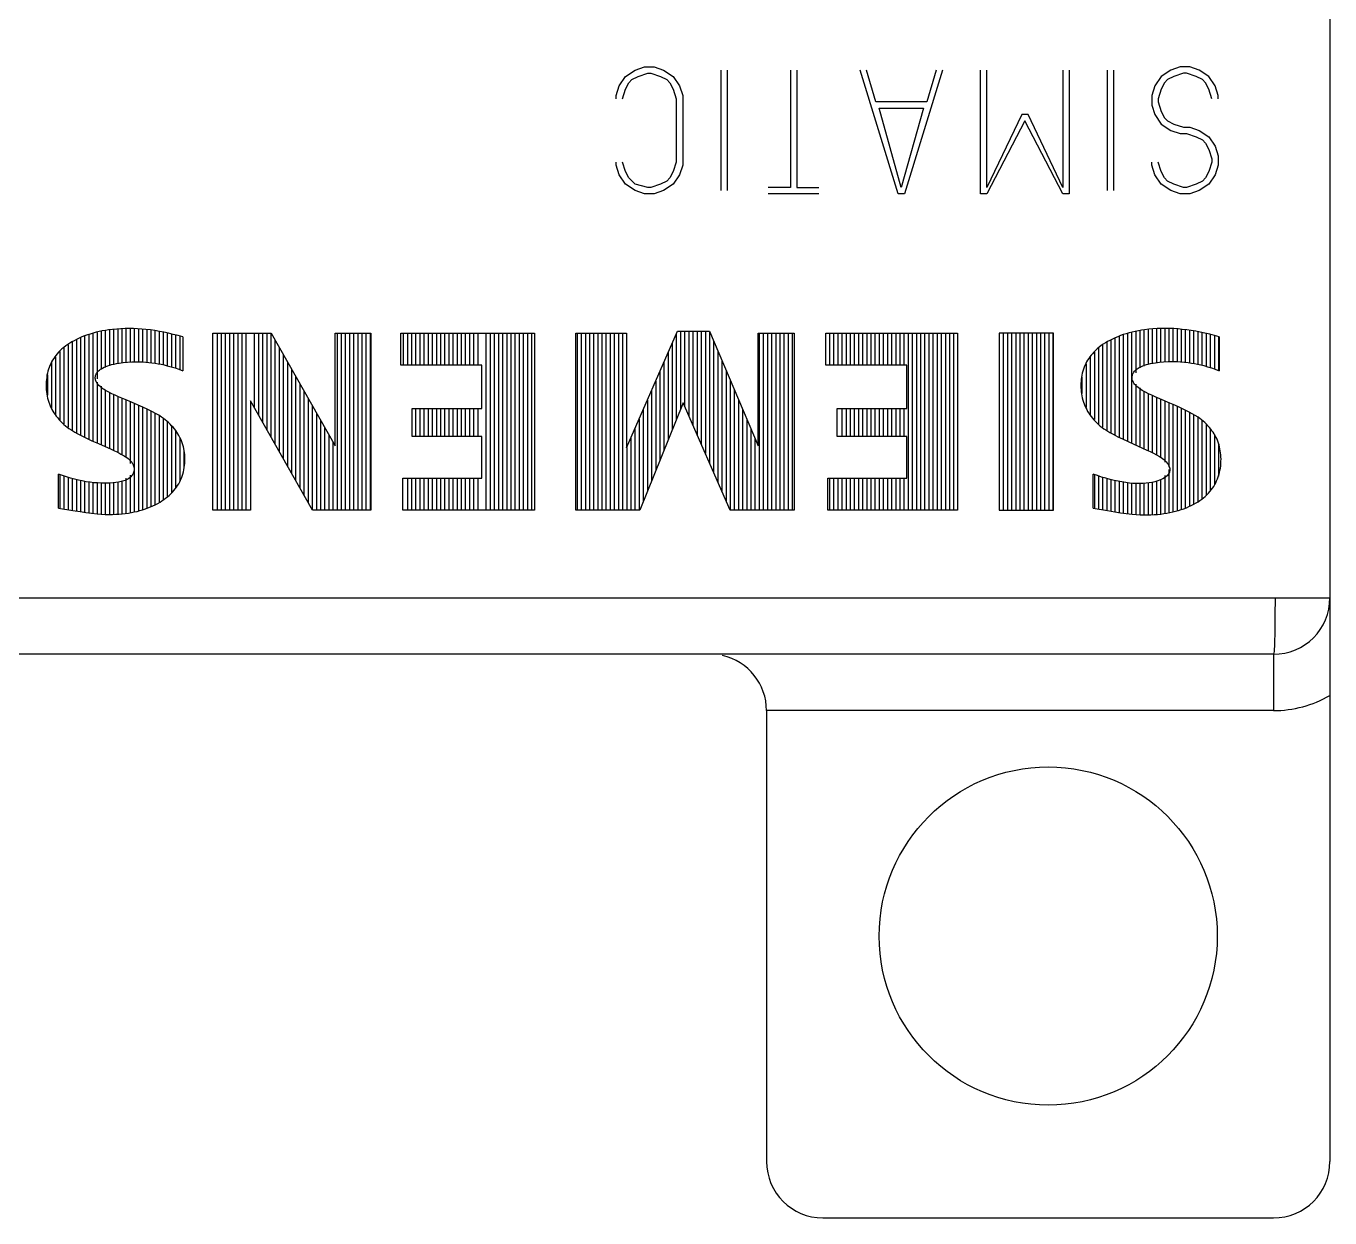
# Model space of a CAD drawing. Header units: millimetres. Extents: x 54 to 474, y 45 to 343.
# Drawn here: x 224.56 to 243.07, y 111.04 to 127.96 of the extents above; entities that cross this region are included whole.
import ezdxf

# ---------------------------------------------------------------- set-up
doc = ezdxf.new("R2010")
doc.units = ezdxf.units.MM
doc.layers.add('0005LEVEL_1', color=7, linetype='Continuous')
doc.layers.add('8_ALL_NOTES_BALLOONS_SYMBOLS_GT', color=7, linetype='Continuous')

msp = doc.modelspace()

# ---------------------------------------------------------------- linework, layer by layer
at = {"layer": '0005LEVEL_1', "linetype": 'Continuous'}
for p, q in [((232.983, 127.107), (233.073, 127.242)), ((233.073, 127.242), (233.208, 127.332)), ((233.163, 127.197), (233.253, 127.242)), ((233.208, 127.332), (233.343, 127.377)), ((233.253, 127.242), (233.388, 127.287)), ((233.343, 127.377), (233.478, 127.377)), ((233.388, 127.287), (233.433, 127.287)), ((233.433, 127.287), (233.568, 127.242)), ((233.478, 127.377), (233.613, 127.332)), ((233.568, 127.242), (233.658, 127.197)), ((233.613, 127.332), (233.748, 127.242)), ((233.748, 127.242), (233.838, 127.107)), ((234.423, 127.332), (234.423, 125.622)), ((234.513, 127.332), (234.513, 125.622)), ((235.413, 127.332), (235.413, 125.667)), ((235.503, 127.332), (235.503, 125.667)), ((236.943, 125.577), (236.403, 127.332)), ((236.628, 126.882), (236.493, 127.332)), ((237.573, 127.332), (237.033, 125.577)), ((237.483, 127.332), (237.348, 126.882)), ((238.113, 125.577), (238.113, 127.332)), ((238.203, 125.667), (238.203, 127.332)), ((239.283, 127.332), (239.283, 125.667)), ((239.373, 127.332), (239.373, 125.577)), ((239.913, 127.332), (239.913, 125.622)), ((240.003, 127.332), (240.003, 125.622)), ((240.678, 127.242), (240.588, 127.107)), ((240.813, 127.332), (240.678, 127.242)), ((240.858, 127.242), (240.768, 127.197)), ((240.948, 127.377), (240.813, 127.332)), ((240.993, 127.287), (240.858, 127.242)), ((241.083, 127.377), (240.948, 127.377)), ((241.038, 127.287), (240.993, 127.287)), ((241.173, 127.242), (241.038, 127.287)), ((241.218, 127.332), (241.083, 127.377)), ((241.263, 127.197), (241.173, 127.242)), ((241.353, 127.242), (241.218, 127.332)), ((241.443, 127.107), (241.353, 127.242)), ((232.938, 126.972), (232.983, 127.107)), ((233.028, 126.927), (233.073, 127.062)), ((233.073, 127.062), (233.118, 127.152)), ((233.118, 127.152), (233.163, 127.197)), ((233.658, 127.197), (233.703, 127.152)), ((233.703, 127.152), (233.748, 127.062)), ((233.748, 127.062), (233.793, 126.927)), ((233.838, 127.107), (233.883, 126.972)), ((240.588, 127.107), (240.543, 126.972)), ((240.678, 127.062), (240.633, 126.927)), ((240.723, 127.152), (240.678, 127.062)), ((240.768, 127.197), (240.723, 127.152)), ((241.308, 127.152), (241.263, 127.197)), ((241.353, 127.062), (241.308, 127.152)), ((241.398, 126.927), (241.353, 127.062)), ((241.488, 126.972), (241.443, 127.107)), ((232.938, 126.927), (232.938, 126.972)), ((233.793, 126.927), (233.793, 126.027)), ((233.883, 126.972), (233.883, 125.982)), ((237.348, 126.882), (236.628, 126.882)), ((240.543, 126.972), (240.543, 126.837)), ((240.543, 126.837), (240.588, 126.702)), ((240.633, 126.927), (240.633, 126.882)), ((240.633, 126.882), (240.678, 126.747)), ((241.488, 126.927), (241.488, 126.972)), ((236.673, 126.792), (237.303, 126.792)), ((236.988, 125.667), (236.673, 126.792)), ((237.303, 126.792), (236.988, 125.667)), ((238.698, 126.702), (238.203, 125.667)), ((238.788, 126.702), (238.698, 126.702)), ((239.283, 125.667), (238.788, 126.702)), ((240.588, 126.702), (240.678, 126.567)), ((240.678, 126.747), (240.723, 126.657)), ((240.723, 126.657), (240.768, 126.612)), ((238.743, 126.612), (238.203, 125.577)), ((239.283, 125.577), (238.743, 126.612)), ((240.678, 126.567), (240.813, 126.477)), ((240.768, 126.612), (240.858, 126.567)), ((240.813, 126.477), (240.948, 126.432)), ((240.858, 126.567), (240.993, 126.522)), ((240.993, 126.522), (241.083, 126.522)), ((241.083, 126.522), (241.218, 126.477)), ((241.218, 126.477), (241.353, 126.387)), ((240.948, 126.432), (241.038, 126.432)), ((241.038, 126.432), (241.173, 126.387)), ((241.173, 126.387), (241.263, 126.342)), ((241.263, 126.342), (241.308, 126.297)), ((241.308, 126.297), (241.353, 126.207)), ((241.353, 126.387), (241.443, 126.252)), ((241.353, 126.207), (241.398, 126.072)), ((241.443, 126.252), (241.488, 126.117)), ((241.488, 126.117), (241.488, 125.982)), ((232.938, 125.982), (232.938, 126.027)), ((232.983, 125.847), (232.938, 125.982)), ((233.073, 125.892), (233.028, 126.027)), ((233.793, 126.027), (233.748, 125.892)), ((233.883, 125.982), (233.838, 125.847)), ((240.543, 125.982), (240.543, 126.027)), ((240.588, 125.847), (240.543, 125.982)), ((240.678, 125.892), (240.633, 126.027)), ((241.398, 126.027), (241.353, 125.892)), ((241.398, 126.072), (241.398, 126.027)), ((241.488, 125.982), (241.443, 125.847)), ((233.073, 125.712), (232.983, 125.847)), ((233.118, 125.802), (233.073, 125.892)), ((233.208, 125.712), (233.118, 125.802)), ((233.658, 125.757), (233.568, 125.712)), ((233.703, 125.802), (233.658, 125.757)), ((233.748, 125.892), (233.703, 125.802)), ((233.838, 125.847), (233.748, 125.712)), ((240.678, 125.712), (240.588, 125.847)), ((240.723, 125.802), (240.678, 125.892)), ((240.768, 125.757), (240.723, 125.802)), ((240.858, 125.712), (240.768, 125.757)), ((241.263, 125.757), (241.173, 125.712)), ((241.308, 125.802), (241.263, 125.757)), ((241.353, 125.892), (241.308, 125.802)), ((241.443, 125.847), (241.353, 125.712)), ((233.208, 125.622), (233.073, 125.712)), ((233.388, 125.667), (233.208, 125.712)), ((233.343, 125.577), (233.208, 125.622)), ((233.478, 125.577), (233.343, 125.577)), ((233.433, 125.667), (233.388, 125.667)), ((233.568, 125.712), (233.433, 125.667)), ((233.613, 125.622), (233.478, 125.577)), ((233.748, 125.712), (233.613, 125.622)), ((235.413, 125.667), (235.098, 125.667)), ((235.818, 125.577), (235.098, 125.577)), ((235.503, 125.667), (235.818, 125.667)), ((237.033, 125.577), (236.943, 125.577)), ((238.203, 125.577), (238.113, 125.577)), ((239.373, 125.577), (239.283, 125.577)), ((240.813, 125.622), (240.678, 125.712)), ((240.948, 125.577), (240.813, 125.622)), ((240.993, 125.667), (240.858, 125.712)), ((241.083, 125.577), (240.948, 125.577)), ((241.038, 125.667), (240.993, 125.667)), ((241.173, 125.712), (241.038, 125.667)), ((241.218, 125.622), (241.083, 125.577)), ((241.353, 125.712), (241.218, 125.622)), ((225.277, 123.511), (225.24, 123.492)), ((225.273, 123.507), (225.273, 122.186)), ((225.314, 123.529), (225.277, 123.511)), ((225.352, 123.545), (225.314, 123.529)), ((225.331, 123.531), (225.331, 122.155)), ((225.391, 123.56), (225.352, 123.545)), ((225.39, 123.556), (225.39, 122.124)), ((225.429, 123.574), (225.391, 123.56)), ((225.469, 123.587), (225.429, 123.574)), ((225.449, 123.58), (225.449, 122.095)), ((225.511, 123.6), (225.469, 123.587)), ((225.508, 123.596), (225.508, 122.068)), ((225.554, 123.611), (225.511, 123.6)), ((225.598, 123.621), (225.554, 123.611)), ((225.567, 123.61), (225.567, 122.952)), ((225.641, 123.63), (225.598, 123.621)), ((225.625, 123.624), (225.625, 123.091)), ((225.685, 123.638), (225.641, 123.63)), ((225.684, 123.637), (225.684, 123.113)), ((225.729, 123.644), (225.685, 123.638)), ((225.788, 123.652), (225.729, 123.644)), ((225.743, 123.643), (225.743, 123.136)), ((225.846, 123.657), (225.788, 123.652)), ((225.802, 123.65), (225.802, 123.158)), ((225.905, 123.661), (225.846, 123.657)), ((225.86, 123.656), (225.86, 123.168)), ((225.964, 123.663), (225.905, 123.661)), ((225.919, 123.661), (225.919, 123.176)), ((226.023, 123.664), (225.964, 123.663)), ((225.978, 123.661), (225.978, 123.185)), ((226.083, 123.663), (226.023, 123.664)), ((226.037, 123.661), (226.037, 123.189)), ((226.143, 123.661), (226.083, 123.663)), ((226.095, 123.662), (226.095, 123.19)), ((226.203, 123.657), (226.143, 123.661)), ((226.154, 123.659), (226.154, 123.191)), ((226.262, 123.651), (226.203, 123.657)), ((226.213, 123.653), (226.213, 123.19)), ((226.326, 123.644), (226.262, 123.651)), ((226.272, 123.648), (226.272, 123.184)), ((226.389, 123.635), (226.326, 123.644)), ((226.33, 123.643), (226.33, 123.179)), ((226.453, 123.624), (226.389, 123.635)), ((226.389, 123.633), (226.389, 123.173)), ((226.448, 123.623), (226.448, 123.161)), ((226.516, 123.612), (226.453, 123.624)), ((226.507, 123.612), (226.507, 123.148)), ((226.583, 123.598), (226.516, 123.612)), ((226.565, 123.602), (226.565, 123.136)), ((226.65, 123.582), (226.583, 123.598)), ((226.624, 123.587), (226.624, 123.119)), ((226.717, 123.565), (226.65, 123.582)), ((226.683, 123.572), (226.683, 123.1)), ((226.783, 123.547), (226.717, 123.565)), ((226.742, 123.557), (226.742, 123.08)), ((226.783, 123.547), (226.783, 123.066)), ((227.211, 121.089), (227.211, 123.6)), ((227.211, 123.6), (228.039, 123.6)), ((227.271, 123.6), (227.271, 121.089)), ((227.329, 123.6), (227.329, 121.089)), ((227.388, 123.6), (227.388, 121.089)), ((227.447, 123.6), (227.447, 121.089)), ((227.506, 123.6), (227.506, 121.089)), ((227.564, 123.6), (227.564, 121.089)), ((227.623, 123.6), (227.623, 121.089)), ((227.682, 123.6), (227.682, 121.089)), ((227.8, 123.6), (227.8, 122.542)), ((227.858, 123.6), (227.858, 122.439)), ((227.917, 123.6), (227.917, 122.336)), ((227.976, 123.6), (227.976, 122.232)), ((228.035, 123.6), (228.035, 122.129)), ((228.039, 123.6), (228.947, 121.998)), ((228.093, 123.503), (228.093, 122.026)), ((228.947, 121.998), (228.947, 123.6)), ((228.947, 123.6), (229.454, 123.6)), ((228.975, 123.6), (228.975, 121.089)), ((229.034, 123.6), (229.034, 121.089)), ((229.092, 123.6), (229.092, 121.089)), ((229.151, 123.6), (229.151, 121.089)), ((229.21, 123.6), (229.21, 121.089)), ((229.269, 123.6), (229.269, 121.089)), ((229.327, 123.6), (229.327, 121.089)), ((229.386, 123.6), (229.386, 121.089)), ((229.445, 123.6), (229.445, 121.089)), ((229.454, 123.6), (229.454, 121.089)), ((229.882, 123.146), (229.882, 123.6)), ((229.882, 123.6), (231.778, 123.6)), ((229.915, 123.6), (229.915, 123.146)), ((229.974, 123.6), (229.974, 123.146)), ((230.033, 123.6), (230.033, 123.146)), ((230.091, 123.6), (230.091, 123.146)), ((230.15, 123.6), (230.15, 123.146)), ((230.209, 123.6), (230.209, 123.146)), ((230.268, 123.6), (230.268, 123.146)), ((230.326, 123.6), (230.326, 123.146)), ((230.385, 123.6), (230.385, 123.146)), ((230.444, 123.6), (230.444, 123.146)), ((230.503, 123.6), (230.503, 123.146)), ((230.561, 123.6), (230.561, 123.146)), ((230.62, 123.6), (230.62, 123.146)), ((230.679, 123.6), (230.679, 123.146)), ((230.738, 123.6), (230.738, 123.146)), ((230.796, 123.6), (230.796, 123.146)), ((230.855, 123.6), (230.855, 123.146)), ((230.914, 123.6), (230.914, 123.146)), ((230.973, 123.6), (230.973, 123.146)), ((231.09, 123.6), (231.09, 121.089)), ((231.149, 123.6), (231.149, 121.089)), ((231.208, 123.6), (231.208, 121.089)), ((231.267, 123.6), (231.267, 121.089)), ((231.325, 123.6), (231.325, 121.089)), ((231.384, 123.6), (231.384, 121.089)), ((231.443, 123.6), (231.443, 121.089)), ((231.502, 123.6), (231.502, 121.089)), ((231.56, 123.6), (231.56, 121.089)), ((231.619, 123.6), (231.619, 121.089)), ((231.678, 123.6), (231.678, 121.089)), ((231.737, 123.6), (231.737, 121.089)), ((231.778, 123.6), (231.778, 121.089)), ((232.366, 121.089), (232.366, 123.6)), ((232.366, 123.6), (233.087, 123.6)), ((232.383, 123.6), (232.383, 121.089)), ((232.442, 123.6), (232.442, 121.089)), ((232.501, 123.6), (232.501, 121.089)), ((232.559, 123.6), (232.559, 121.089)), ((232.618, 123.6), (232.618, 121.089)), ((232.677, 123.6), (232.677, 121.089)), ((232.736, 123.6), (232.736, 121.089)), ((232.794, 123.6), (232.794, 121.089)), ((232.853, 123.6), (232.853, 121.089)), ((232.912, 123.6), (232.912, 121.089)), ((232.971, 123.6), (232.971, 121.089)), ((233.029, 123.6), (233.029, 121.089)), ((233.087, 121.971), (233.808, 123.627)), ((233.087, 123.6), (233.087, 121.971)), ((233.793, 123.593), (233.793, 122.377)), ((233.808, 123.627), (234.262, 123.627)), ((233.852, 123.627), (233.852, 122.523)), ((233.911, 123.627), (233.911, 122.56)), ((233.97, 123.627), (233.97, 122.426)), ((234.028, 123.627), (234.028, 122.292)), ((234.087, 123.627), (234.087, 122.158)), ((234.146, 123.627), (234.146, 122.024)), ((234.205, 123.627), (234.205, 121.89)), ((234.262, 123.627), (234.957, 121.998)), ((234.264, 123.624), (234.264, 121.756)), ((234.957, 121.998), (234.957, 123.6)), ((234.957, 123.6), (235.464, 123.6)), ((234.969, 123.6), (234.969, 121.089)), ((235.027, 123.6), (235.027, 121.089)), ((235.086, 123.6), (235.086, 121.089)), ((235.145, 123.6), (235.145, 121.089)), ((235.204, 123.6), (235.204, 121.089)), ((235.263, 123.6), (235.263, 121.089)), ((235.321, 123.6), (235.321, 121.089)), ((235.38, 123.6), (235.38, 121.089)), ((235.439, 123.6), (235.439, 121.089)), ((235.464, 123.6), (235.464, 121.089)), ((235.918, 123.146), (235.918, 123.6)), ((235.918, 123.6), (237.788, 123.6)), ((235.968, 123.6), (235.968, 123.146)), ((236.026, 123.6), (236.026, 123.146)), ((236.085, 123.6), (236.085, 123.146)), ((236.144, 123.6), (236.144, 123.146)), ((236.203, 123.6), (236.203, 123.146)), ((236.262, 123.6), (236.262, 123.146)), ((236.32, 123.6), (236.32, 123.146)), ((236.379, 123.6), (236.379, 123.146)), ((236.438, 123.6), (236.438, 123.146)), ((236.497, 123.6), (236.497, 123.146)), ((236.555, 123.6), (236.555, 123.146)), ((236.614, 123.6), (236.614, 123.146)), ((236.673, 123.6), (236.673, 123.146)), ((236.732, 123.6), (236.732, 123.146)), ((236.79, 123.6), (236.79, 123.146)), ((236.849, 123.6), (236.849, 123.146)), ((236.908, 123.6), (236.908, 123.146)), ((236.967, 123.6), (236.967, 123.146)), ((237.025, 123.6), (237.025, 123.146)), ((237.084, 123.6), (237.084, 121.089)), ((237.143, 123.6), (237.143, 121.089)), ((237.202, 123.6), (237.202, 121.089)), ((237.26, 123.6), (237.26, 121.089)), ((237.319, 123.6), (237.319, 121.089)), ((237.378, 123.6), (237.378, 121.089)), ((237.437, 123.6), (237.437, 121.089)), ((237.496, 123.6), (237.496, 121.089)), ((237.554, 123.6), (237.554, 121.089)), ((237.613, 123.6), (237.613, 121.089)), ((237.672, 123.6), (237.672, 121.089)), ((237.731, 123.6), (237.731, 121.089)), ((237.788, 123.6), (237.788, 121.089)), ((238.376, 123.6), (238.376, 121.089)), ((239.15, 123.6), (238.376, 123.6)), ((238.436, 123.6), (238.436, 121.089)), ((238.495, 123.6), (238.495, 121.089)), ((238.553, 123.6), (238.553, 121.089)), ((238.612, 123.6), (238.612, 121.089)), ((238.671, 123.6), (238.671, 121.089)), ((238.73, 123.6), (238.73, 121.089)), ((238.788, 123.6), (238.788, 121.089)), ((238.847, 123.6), (238.847, 121.089)), ((238.906, 123.6), (238.906, 121.089)), ((238.965, 123.6), (238.965, 121.089)), ((239.023, 123.6), (239.023, 121.089)), ((239.082, 123.6), (239.082, 121.089)), ((239.141, 123.6), (239.141, 121.089)), ((239.15, 121.089), (239.15, 123.6)), ((239.948, 123.497), (239.917, 123.48)), ((239.985, 123.516), (239.948, 123.497)), ((239.964, 123.502), (239.964, 122.183)), ((240.023, 123.533), (239.985, 123.516)), ((240.022, 123.529), (240.022, 122.152)), ((240.061, 123.549), (240.023, 123.533)), ((240.1, 123.564), (240.061, 123.549)), ((240.081, 123.555), (240.081, 122.122)), ((240.139, 123.578), (240.1, 123.564)), ((240.179, 123.591), (240.139, 123.578)), ((240.14, 123.577), (240.14, 122.092)), ((240.222, 123.604), (240.179, 123.591)), ((240.199, 123.594), (240.199, 122.065)), ((240.266, 123.615), (240.222, 123.604)), ((240.257, 123.61), (240.257, 122.038)), ((240.31, 123.625), (240.266, 123.615)), ((240.354, 123.633), (240.31, 123.625)), ((240.316, 123.626), (240.316, 123.037)), ((240.398, 123.641), (240.354, 123.633)), ((240.375, 123.635), (240.375, 123.107)), ((240.442, 123.648), (240.398, 123.641)), ((240.434, 123.644), (240.434, 123.131)), ((240.501, 123.655), (240.442, 123.648)), ((240.492, 123.653), (240.492, 123.155)), ((240.56, 123.66), (240.501, 123.655)), ((240.551, 123.658), (240.551, 123.169)), ((240.619, 123.664), (240.56, 123.66)), ((240.61, 123.661), (240.61, 123.178)), ((240.678, 123.666), (240.619, 123.664)), ((240.669, 123.664), (240.669, 123.186)), ((240.738, 123.667), (240.678, 123.666)), ((240.728, 123.666), (240.728, 123.192)), ((240.798, 123.666), (240.738, 123.667)), ((240.786, 123.664), (240.786, 123.193)), ((240.858, 123.663), (240.798, 123.666)), ((240.845, 123.662), (240.845, 123.193)), ((240.918, 123.659), (240.858, 123.663)), ((240.904, 123.66), (240.904, 123.194)), ((240.978, 123.653), (240.918, 123.659)), ((240.963, 123.653), (240.963, 123.189)), ((241.042, 123.646), (240.978, 123.653)), ((241.021, 123.646), (241.021, 123.183)), ((241.106, 123.636), (241.042, 123.646)), ((241.08, 123.639), (241.08, 123.177)), ((241.169, 123.626), (241.106, 123.636)), ((241.139, 123.63), (241.139, 123.168)), ((241.232, 123.613), (241.169, 123.626)), ((241.198, 123.619), (241.198, 123.155)), ((241.3, 123.599), (241.232, 123.613)), ((241.256, 123.607), (241.256, 123.142)), ((241.367, 123.583), (241.3, 123.599)), ((241.315, 123.595), (241.315, 123.129)), ((241.434, 123.565), (241.367, 123.583)), ((241.374, 123.58), (241.374, 123.109)), ((241.433, 123.564), (241.433, 123.089)), ((241.501, 123.547), (241.434, 123.565)), ((241.491, 123.549), (241.491, 123.069)), ((241.501, 123.547), (241.501, 123.066)), ((225.019, 123.327), (225.001, 123.306)), ((225.044, 123.351), (225.019, 123.327)), ((225.038, 123.337), (225.038, 122.362)), ((225.069, 123.375), (225.044, 123.351)), ((225.095, 123.397), (225.069, 123.375)), ((225.123, 123.418), (225.095, 123.397)), ((225.096, 123.393), (225.096, 122.312)), ((225.151, 123.438), (225.123, 123.418)), ((225.18, 123.457), (225.151, 123.438)), ((225.155, 123.433), (225.155, 122.265)), ((225.21, 123.475), (225.18, 123.457)), ((225.24, 123.492), (225.21, 123.475)), ((225.214, 123.473), (225.214, 122.218)), ((228.152, 123.4), (228.152, 121.923)), ((233.676, 123.323), (233.676, 122.086)), ((233.735, 123.458), (233.735, 122.231)), ((234.322, 123.486), (234.322, 121.622)), ((234.381, 123.348), (234.381, 121.488)), ((239.72, 123.329), (239.701, 123.308)), ((239.745, 123.354), (239.72, 123.329)), ((239.729, 123.329), (239.729, 122.372)), ((239.771, 123.378), (239.745, 123.354)), ((239.799, 123.401), (239.771, 123.378)), ((239.787, 123.388), (239.787, 122.305)), ((239.827, 123.422), (239.799, 123.401)), ((239.856, 123.442), (239.827, 123.422)), ((239.846, 123.429), (239.846, 122.263)), ((239.886, 123.461), (239.856, 123.442)), ((239.917, 123.48), (239.886, 123.461)), ((239.905, 123.469), (239.905, 122.222)), ((224.898, 123.14), (224.887, 123.114)), ((224.909, 123.165), (224.898, 123.14)), ((224.922, 123.19), (224.909, 123.165)), ((224.92, 123.182), (224.92, 122.531)), ((224.936, 123.214), (224.922, 123.19)), ((224.951, 123.238), (224.936, 123.214)), ((224.966, 123.261), (224.951, 123.238)), ((224.983, 123.284), (224.966, 123.261)), ((224.979, 123.263), (224.979, 122.447)), ((225.001, 123.306), (224.983, 123.284)), ((225.669, 123.116), (225.694, 123.127)), ((225.694, 123.127), (225.72, 123.136)), ((225.72, 123.136), (225.746, 123.144)), ((225.746, 123.144), (225.773, 123.152)), ((225.773, 123.152), (225.809, 123.16)), ((225.809, 123.16), (225.845, 123.168)), ((225.845, 123.168), (225.881, 123.174)), ((225.881, 123.174), (225.94, 123.182)), ((225.94, 123.182), (225.999, 123.188)), ((225.999, 123.188), (226.062, 123.192)), ((226.062, 123.192), (226.125, 123.193)), ((226.125, 123.193), (226.169, 123.193)), ((226.169, 123.193), (226.213, 123.191)), ((226.213, 123.191), (226.258, 123.188)), ((226.258, 123.188), (226.302, 123.184)), ((226.302, 123.184), (226.346, 123.179)), ((226.346, 123.179), (226.39, 123.173)), ((226.39, 123.173), (226.434, 123.166)), ((226.434, 123.166), (226.478, 123.157)), ((226.478, 123.157), (226.522, 123.148)), ((226.522, 123.148), (226.565, 123.137)), ((226.565, 123.137), (226.62, 123.122)), ((228.211, 123.296), (228.211, 121.819)), ((228.27, 123.192), (228.27, 121.716)), ((231.03, 123.146), (229.882, 123.146)), ((231.03, 122.532), (231.03, 123.146)), ((233.617, 123.188), (233.617, 121.94)), ((234.44, 123.21), (234.44, 121.354)), ((237.067, 123.146), (235.918, 123.146)), ((237.067, 122.532), (237.067, 123.146)), ((239.594, 123.142), (239.583, 123.116)), ((239.606, 123.168), (239.594, 123.142)), ((239.619, 123.193), (239.606, 123.168)), ((239.611, 123.162), (239.611, 122.549)), ((239.634, 123.217), (239.619, 123.193)), ((239.649, 123.241), (239.634, 123.217)), ((239.665, 123.264), (239.649, 123.241)), ((239.683, 123.287), (239.665, 123.264)), ((239.67, 123.261), (239.67, 122.439)), ((239.701, 123.308), (239.683, 123.287)), ((240.391, 123.123), (240.416, 123.134)), ((240.416, 123.134), (240.442, 123.144)), ((240.442, 123.144), (240.468, 123.152)), ((240.468, 123.152), (240.494, 123.159)), ((240.494, 123.159), (240.528, 123.167)), ((240.528, 123.167), (240.562, 123.174)), ((240.562, 123.174), (240.596, 123.18)), ((240.596, 123.18), (240.654, 123.187)), ((240.654, 123.187), (240.712, 123.192)), ((240.712, 123.192), (240.776, 123.195)), ((240.776, 123.195), (240.841, 123.196)), ((240.841, 123.196), (240.896, 123.195)), ((240.896, 123.195), (240.952, 123.192)), ((240.952, 123.192), (241.007, 123.188)), ((241.007, 123.188), (241.062, 123.181)), ((241.062, 123.181), (241.107, 123.175)), ((241.107, 123.175), (241.151, 123.168)), ((241.151, 123.168), (241.195, 123.159)), ((241.195, 123.159), (241.239, 123.149)), ((241.239, 123.149), (241.282, 123.138)), ((241.282, 123.138), (241.338, 123.123)), ((224.848, 122.942), (224.846, 122.913)), ((224.852, 122.972), (224.848, 122.942)), ((224.856, 123.001), (224.852, 122.972)), ((224.862, 123.029), (224.856, 123.001)), ((224.861, 123.006), (224.861, 122.718)), ((224.869, 123.058), (224.862, 123.029)), ((224.878, 123.086), (224.869, 123.058)), ((224.887, 123.114), (224.878, 123.086)), ((225.541, 122.962), (225.542, 122.973)), ((225.543, 122.948), (225.541, 122.962)), ((225.542, 122.973), (225.543, 122.985)), ((225.543, 122.985), (225.546, 122.997)), ((225.546, 122.935), (225.543, 122.948)), ((225.546, 122.997), (225.55, 123.008)), ((225.55, 123.008), (225.554, 123.019)), ((225.554, 123.019), (225.56, 123.03)), ((225.56, 123.03), (225.567, 123.04)), ((225.567, 123.04), (225.577, 123.053)), ((225.577, 123.053), (225.589, 123.065)), ((225.589, 123.065), (225.602, 123.076)), ((225.602, 123.076), (225.615, 123.086)), ((225.615, 123.086), (225.629, 123.095)), ((225.629, 123.095), (225.644, 123.104)), ((225.644, 123.104), (225.669, 123.116)), ((226.62, 123.122), (226.675, 123.105)), ((226.675, 123.105), (226.729, 123.086)), ((226.729, 123.086), (226.783, 123.066)), ((228.328, 123.089), (228.328, 121.613)), ((228.387, 122.985), (228.387, 121.509)), ((233.558, 123.054), (233.558, 121.794)), ((234.499, 123.072), (234.499, 121.22)), ((239.542, 122.945), (239.54, 122.916)), ((239.546, 122.974), (239.542, 122.945)), ((239.551, 123.003), (239.546, 122.974)), ((239.557, 123.032), (239.551, 123.003)), ((239.552, 122.977), (239.552, 122.744)), ((239.565, 123.06), (239.557, 123.032)), ((239.573, 123.088), (239.565, 123.06)), ((239.583, 123.116), (239.573, 123.088)), ((240.264, 122.966), (240.265, 122.978)), ((240.266, 122.952), (240.264, 122.966)), ((240.265, 122.978), (240.266, 122.99)), ((240.266, 122.99), (240.269, 123.002)), ((240.268, 122.939), (240.266, 122.952)), ((240.269, 123.002), (240.273, 123.014)), ((240.273, 123.014), (240.277, 123.025)), ((240.277, 123.025), (240.283, 123.036)), ((240.283, 123.036), (240.29, 123.047)), ((240.29, 123.047), (240.3, 123.06)), ((240.3, 123.06), (240.312, 123.072)), ((240.312, 123.072), (240.324, 123.083)), ((240.324, 123.083), (240.338, 123.093)), ((240.338, 123.093), (240.352, 123.103)), ((240.352, 123.103), (240.366, 123.111)), ((240.366, 123.111), (240.391, 123.123)), ((241.338, 123.123), (241.393, 123.105)), ((241.393, 123.105), (241.447, 123.086)), ((241.447, 123.086), (241.501, 123.066)), ((224.846, 122.913), (224.844, 122.884)), ((224.844, 122.884), (224.844, 122.854)), ((224.844, 122.854), (224.845, 122.824)), ((224.845, 122.824), (224.846, 122.795)), ((224.846, 122.795), (224.849, 122.765)), ((224.849, 122.765), (224.853, 122.736)), ((225.55, 122.922), (225.546, 122.935)), ((225.556, 122.91), (225.55, 122.922)), ((225.562, 122.897), (225.556, 122.91)), ((225.57, 122.886), (225.562, 122.897)), ((225.567, 122.903), (225.567, 122.041)), ((225.578, 122.875), (225.57, 122.886)), ((225.594, 122.857), (225.578, 122.875)), ((225.611, 122.84), (225.594, 122.857)), ((225.629, 122.825), (225.611, 122.84)), ((225.625, 122.848), (225.625, 122.014)), ((225.648, 122.811), (225.629, 122.825)), ((225.668, 122.799), (225.648, 122.811)), ((225.688, 122.786), (225.668, 122.799)), ((225.684, 122.794), (225.684, 121.988)), ((225.733, 122.762), (225.688, 122.786)), ((225.778, 122.739), (225.733, 122.762)), ((225.743, 122.759), (225.743, 121.962)), ((228.446, 122.881), (228.446, 121.406)), ((228.505, 122.778), (228.505, 121.303)), ((233.441, 122.784), (233.441, 121.503)), ((233.5, 122.919), (233.5, 121.649)), ((234.557, 122.934), (234.557, 121.089)), ((234.616, 122.796), (234.616, 121.089)), ((239.54, 122.916), (239.538, 122.886)), ((239.538, 122.886), (239.538, 122.857)), ((239.538, 122.857), (239.538, 122.827)), ((239.538, 122.827), (239.54, 122.797)), ((239.54, 122.797), (239.543, 122.767)), ((239.543, 122.767), (239.546, 122.737)), ((240.273, 122.925), (240.268, 122.939)), ((240.278, 122.913), (240.273, 122.925)), ((240.285, 122.9), (240.278, 122.913)), ((240.292, 122.888), (240.285, 122.9)), ((240.301, 122.877), (240.292, 122.888)), ((240.316, 122.858), (240.301, 122.877)), ((240.316, 122.877), (240.316, 122.011)), ((240.333, 122.842), (240.316, 122.858)), ((240.351, 122.826), (240.333, 122.842)), ((240.37, 122.812), (240.351, 122.826)), ((240.389, 122.799), (240.37, 122.812)), ((240.375, 122.824), (240.375, 121.984)), ((240.409, 122.787), (240.389, 122.799)), ((240.454, 122.762), (240.409, 122.787)), ((240.434, 122.773), (240.434, 121.958)), ((240.499, 122.738), (240.454, 122.762)), ((224.853, 122.736), (224.858, 122.707)), ((224.858, 122.707), (224.864, 122.678)), ((224.864, 122.678), (224.872, 122.65)), ((224.872, 122.65), (224.88, 122.621)), ((224.88, 122.621), (224.89, 122.594)), ((224.89, 122.594), (224.901, 122.568)), ((225.825, 122.718), (225.778, 122.739)), ((225.802, 122.731), (225.802, 121.936)), ((225.871, 122.697), (225.825, 122.718)), ((225.86, 122.703), (225.86, 121.904)), ((225.964, 122.658), (225.871, 122.697)), ((225.919, 122.677), (225.919, 121.869)), ((226.058, 122.618), (225.964, 122.658)), ((225.978, 122.652), (225.978, 121.835)), ((226.037, 122.627), (226.037, 121.75)), ((226.151, 122.579), (226.058, 122.618)), ((226.095, 122.602), (226.095, 121.065)), ((226.219, 122.548), (226.151, 122.579)), ((226.154, 122.576), (226.154, 121.078)), ((227.745, 122.639), (227.745, 121.089)), ((228.626, 121.089), (227.745, 122.639)), ((228.563, 122.674), (228.563, 121.2)), ((233.888, 122.612), (233.274, 121.089)), ((233.382, 122.649), (233.382, 121.358)), ((234.556, 121.089), (233.888, 122.612)), ((234.675, 122.659), (234.675, 121.089)), ((239.546, 122.737), (239.552, 122.708)), ((239.552, 122.708), (239.558, 122.679)), ((239.558, 122.679), (239.565, 122.65)), ((239.565, 122.65), (239.574, 122.621)), ((239.574, 122.621), (239.584, 122.594)), ((239.584, 122.594), (239.595, 122.567)), ((240.492, 122.745), (240.492, 121.932)), ((240.545, 122.717), (240.499, 122.738)), ((240.591, 122.696), (240.545, 122.717)), ((240.551, 122.716), (240.551, 121.901)), ((240.661, 122.665), (240.591, 122.696)), ((240.61, 122.688), (240.61, 121.87)), ((240.803, 122.605), (240.661, 122.665)), ((240.669, 122.663), (240.669, 121.838)), ((240.728, 122.638), (240.728, 121.77)), ((240.786, 122.612), (240.786, 121.697)), ((240.873, 122.575), (240.803, 122.605)), ((240.845, 122.586), (240.845, 121.065)), ((240.942, 122.544), (240.873, 122.575)), ((224.901, 122.568), (224.913, 122.542)), ((224.913, 122.542), (224.926, 122.516)), ((224.926, 122.516), (224.94, 122.491)), ((224.94, 122.491), (224.955, 122.467)), ((224.955, 122.467), (224.971, 122.443)), ((224.971, 122.443), (224.988, 122.419)), ((224.988, 122.419), (225.008, 122.395)), ((225.008, 122.395), (225.028, 122.371)), ((226.213, 122.55), (226.213, 121.092)), ((226.287, 122.516), (226.219, 122.548)), ((226.272, 122.522), (226.272, 121.115)), ((226.355, 122.482), (226.287, 122.516)), ((226.33, 122.492), (226.33, 121.139)), ((226.398, 122.459), (226.355, 122.482)), ((226.389, 122.462), (226.389, 121.162)), ((226.442, 122.434), (226.398, 122.459)), ((226.483, 122.407), (226.442, 122.434)), ((226.448, 122.426), (226.448, 121.199)), ((226.509, 122.389), (226.483, 122.407)), ((226.534, 122.37), (226.509, 122.389)), ((228.622, 122.57), (228.622, 121.096)), ((228.681, 122.466), (228.681, 121.089)), ((230.042, 122.131), (230.042, 122.532)), ((230.042, 122.532), (231.03, 122.532)), ((230.091, 122.532), (230.091, 122.131)), ((230.15, 122.532), (230.15, 122.131)), ((230.209, 122.532), (230.209, 122.131)), ((230.268, 122.532), (230.268, 122.131)), ((230.326, 122.532), (230.326, 122.131)), ((230.385, 122.532), (230.385, 122.131)), ((230.444, 122.532), (230.444, 122.131)), ((230.503, 122.532), (230.503, 122.131)), ((230.561, 122.532), (230.561, 122.131)), ((230.62, 122.532), (230.62, 122.131)), ((230.679, 122.532), (230.679, 122.131)), ((230.738, 122.532), (230.738, 122.131)), ((230.796, 122.532), (230.796, 122.131)), ((230.855, 122.532), (230.855, 122.131)), ((230.914, 122.532), (230.914, 122.131)), ((230.973, 122.532), (230.973, 122.131)), ((233.323, 122.514), (233.323, 121.212)), ((234.734, 122.521), (234.734, 121.089)), ((236.078, 122.131), (236.078, 122.532)), ((236.078, 122.532), (237.067, 122.532)), ((236.144, 122.532), (236.144, 122.131)), ((236.203, 122.532), (236.203, 122.131)), ((236.262, 122.532), (236.262, 122.131)), ((236.32, 122.532), (236.32, 122.131)), ((236.379, 122.532), (236.379, 122.131)), ((236.438, 122.532), (236.438, 122.131)), ((236.497, 122.532), (236.497, 122.131)), ((236.555, 122.532), (236.555, 122.131)), ((236.614, 122.532), (236.614, 122.131)), ((236.673, 122.532), (236.673, 122.131)), ((236.732, 122.532), (236.732, 122.131)), ((236.79, 122.532), (236.79, 122.131)), ((236.849, 122.532), (236.849, 122.131)), ((236.908, 122.532), (236.908, 122.131)), ((236.967, 122.532), (236.967, 122.131)), ((237.025, 122.532), (237.025, 122.131)), ((239.595, 122.567), (239.607, 122.541)), ((239.607, 122.541), (239.62, 122.515)), ((239.62, 122.515), (239.634, 122.489)), ((239.634, 122.489), (239.65, 122.464)), ((239.65, 122.464), (239.666, 122.44)), ((239.666, 122.44), (239.683, 122.417)), ((239.683, 122.417), (239.703, 122.392)), ((239.703, 122.392), (239.723, 122.368)), ((240.904, 122.56), (240.904, 121.077)), ((241.01, 122.512), (240.942, 122.544)), ((240.963, 122.534), (240.963, 121.099)), ((241.077, 122.478), (241.01, 122.512)), ((241.021, 122.505), (241.021, 121.12)), ((241.119, 122.456), (241.077, 122.478)), ((241.08, 122.474), (241.08, 121.142)), ((241.16, 122.432), (241.119, 122.456)), ((241.139, 122.444), (241.139, 121.174)), ((241.201, 122.406), (241.16, 122.432)), ((241.198, 122.402), (241.198, 121.21)), ((241.226, 122.388), (241.201, 122.406)), ((241.251, 122.369), (241.226, 122.388)), ((225.028, 122.371), (225.049, 122.348)), ((225.049, 122.348), (225.071, 122.326)), ((225.071, 122.326), (225.094, 122.305)), ((225.094, 122.305), (225.118, 122.285)), ((225.118, 122.285), (225.142, 122.266)), ((225.142, 122.266), (225.168, 122.248)), ((225.168, 122.248), (225.209, 122.221)), ((225.209, 122.221), (225.251, 122.196)), ((226.507, 122.384), (226.507, 121.236)), ((226.558, 122.351), (226.534, 122.37)), ((226.581, 122.33), (226.558, 122.351)), ((226.565, 122.341), (226.565, 121.276)), ((226.604, 122.309), (226.581, 122.33)), ((226.626, 122.286), (226.604, 122.309)), ((226.624, 122.28), (226.624, 121.338)), ((226.647, 122.263), (226.626, 122.286)), ((226.667, 122.239), (226.647, 122.263)), ((226.684, 122.216), (226.667, 122.239)), ((226.683, 122.21), (226.683, 121.401)), ((226.7, 122.193), (226.684, 122.216)), ((228.74, 122.363), (228.74, 121.089)), ((228.799, 122.259), (228.799, 121.089)), ((233.206, 122.244), (233.206, 121.089)), ((233.265, 122.379), (233.265, 121.089)), ((234.792, 122.383), (234.792, 121.089)), ((234.851, 122.245), (234.851, 121.089)), ((239.723, 122.368), (239.745, 122.345)), ((239.745, 122.345), (239.767, 122.323)), ((239.767, 122.323), (239.79, 122.302)), ((239.79, 122.302), (239.814, 122.281)), ((239.814, 122.281), (239.839, 122.262)), ((239.839, 122.262), (239.864, 122.243)), ((239.864, 122.243), (239.907, 122.216)), ((239.907, 122.216), (239.95, 122.19)), ((241.275, 122.35), (241.251, 122.369)), ((241.256, 122.358), (241.256, 121.245)), ((241.298, 122.329), (241.275, 122.35)), ((241.32, 122.308), (241.298, 122.329)), ((241.315, 122.312), (241.315, 121.302)), ((241.342, 122.285), (241.32, 122.308)), ((241.363, 122.262), (241.342, 122.285)), ((241.382, 122.238), (241.363, 122.262)), ((241.374, 122.238), (241.374, 121.363)), ((241.399, 122.215), (241.382, 122.238)), ((241.416, 122.192), (241.399, 122.215)), ((225.251, 122.196), (225.294, 122.172)), ((225.294, 122.172), (225.36, 122.138)), ((225.36, 122.138), (225.427, 122.105)), ((225.427, 122.105), (225.494, 122.073)), ((225.494, 122.073), (225.586, 122.032)), ((225.586, 122.032), (225.769, 121.951)), ((226.716, 122.169), (226.7, 122.193)), ((226.73, 122.145), (226.716, 122.169)), ((226.744, 122.12), (226.73, 122.145)), ((226.742, 122.108), (226.742, 121.508)), ((226.756, 122.095), (226.744, 122.12)), ((226.767, 122.069), (226.756, 122.095)), ((226.777, 122.042), (226.767, 122.069)), ((226.786, 122.015), (226.777, 122.042)), ((228.857, 122.155), (228.857, 121.089)), ((228.916, 122.052), (228.916, 121.089)), ((231.03, 122.131), (230.042, 122.131)), ((231.03, 121.543), (231.03, 122.131)), ((233.147, 122.109), (233.147, 121.089)), ((234.91, 122.107), (234.91, 121.089)), ((237.067, 122.131), (236.078, 122.131)), ((237.067, 121.543), (237.067, 122.131)), ((239.95, 122.19), (239.994, 122.165)), ((239.994, 122.165), (240.061, 122.13)), ((240.061, 122.13), (240.129, 122.097)), ((240.129, 122.097), (240.198, 122.064)), ((240.198, 122.064), (240.29, 122.023)), ((240.29, 122.023), (240.474, 121.94)), ((241.431, 122.168), (241.416, 122.192)), ((241.445, 122.143), (241.431, 122.168)), ((241.433, 122.163), (241.433, 121.452)), ((241.458, 122.118), (241.445, 122.143)), ((241.471, 122.093), (241.458, 122.118)), ((241.481, 122.067), (241.471, 122.093)), ((241.491, 122.04), (241.481, 122.067)), ((241.5, 122.013), (241.491, 122.04)), ((241.491, 122.019), (241.491, 121.57)), ((225.769, 121.951), (225.815, 121.93)), ((225.815, 121.93), (225.861, 121.908)), ((225.861, 121.908), (225.906, 121.884)), ((225.906, 121.884), (225.95, 121.859)), ((225.95, 121.859), (225.97, 121.846)), ((225.97, 121.846), (225.99, 121.833)), ((225.99, 121.833), (226.009, 121.818)), ((226.793, 121.987), (226.786, 122.015)), ((226.8, 121.96), (226.793, 121.987)), ((226.805, 121.931), (226.8, 121.96)), ((226.801, 121.918), (226.801, 121.702)), ((226.809, 121.903), (226.805, 121.931)), ((226.812, 121.875), (226.809, 121.903)), ((226.814, 121.846), (226.812, 121.875)), ((226.814, 121.817), (226.814, 121.846)), ((233.088, 121.974), (233.088, 121.089)), ((240.474, 121.94), (240.521, 121.919)), ((240.521, 121.919), (240.567, 121.897)), ((240.567, 121.897), (240.612, 121.873)), ((240.612, 121.873), (240.656, 121.847)), ((240.656, 121.847), (240.676, 121.834)), ((240.676, 121.834), (240.696, 121.821)), ((241.507, 121.985), (241.5, 122.013)), ((241.513, 121.957), (241.507, 121.985)), ((241.518, 121.928), (241.513, 121.957)), ((241.522, 121.9), (241.518, 121.928)), ((241.525, 121.871), (241.522, 121.9)), ((241.527, 121.842), (241.525, 121.871)), ((241.528, 121.813), (241.527, 121.842)), ((226.009, 121.818), (226.027, 121.803)), ((226.027, 121.803), (226.044, 121.786)), ((226.044, 121.786), (226.059, 121.767)), ((226.059, 121.767), (226.067, 121.756)), ((226.067, 121.756), (226.074, 121.743)), ((226.074, 121.743), (226.081, 121.731)), ((226.081, 121.731), (226.086, 121.718)), ((226.086, 121.718), (226.091, 121.704)), ((226.093, 121.649), (226.09, 121.635)), ((226.091, 121.704), (226.094, 121.69)), ((226.095, 121.663), (226.093, 121.649)), ((226.094, 121.69), (226.095, 121.676)), ((226.095, 121.676), (226.095, 121.663)), ((226.794, 121.63), (226.801, 121.661)), ((226.801, 121.661), (226.806, 121.692)), ((226.806, 121.692), (226.81, 121.723)), ((226.81, 121.723), (226.813, 121.754)), ((226.813, 121.754), (226.814, 121.786)), ((226.814, 121.786), (226.814, 121.817)), ((240.696, 121.821), (240.714, 121.806)), ((240.714, 121.806), (240.732, 121.791)), ((240.732, 121.791), (240.749, 121.774)), ((240.749, 121.774), (240.765, 121.755)), ((240.765, 121.755), (240.773, 121.743)), ((240.773, 121.743), (240.781, 121.731)), ((240.781, 121.731), (240.787, 121.718)), ((240.786, 121.662), (240.786, 121.053)), ((240.787, 121.718), (240.793, 121.705)), ((240.793, 121.705), (240.797, 121.691)), ((240.797, 121.691), (240.8, 121.678)), ((240.8, 121.65), (240.798, 121.637)), ((240.8, 121.678), (240.801, 121.664)), ((240.801, 121.664), (240.8, 121.65)), ((241.506, 121.62), (241.513, 121.652)), ((241.513, 121.652), (241.519, 121.684)), ((241.519, 121.684), (241.523, 121.716)), ((241.523, 121.716), (241.526, 121.748)), ((241.526, 121.748), (241.527, 121.78)), ((241.527, 121.78), (241.528, 121.813)), ((225.02, 121.116), (225.02, 121.597)), ((225.077, 121.577), (225.02, 121.597)), ((225.038, 121.591), (225.038, 121.113)), ((225.133, 121.558), (225.077, 121.577)), ((225.096, 121.573), (225.096, 121.103)), ((225.191, 121.541), (225.133, 121.558)), ((225.155, 121.554), (225.155, 121.093)), ((225.248, 121.526), (225.191, 121.541)), ((225.214, 121.536), (225.214, 121.083)), ((225.303, 121.513), (225.248, 121.526)), ((225.273, 121.522), (225.273, 121.074)), ((225.357, 121.501), (225.303, 121.513)), ((225.331, 121.51), (225.331, 121.066)), ((225.412, 121.491), (225.357, 121.501)), ((225.39, 121.498), (225.39, 121.057)), ((225.467, 121.483), (225.412, 121.491)), ((225.449, 121.486), (225.449, 121.049)), ((225.52, 121.477), (225.467, 121.483)), ((225.508, 121.481), (225.508, 121.043)), ((225.572, 121.473), (225.52, 121.477)), ((225.567, 121.477), (225.567, 121.037)), ((225.625, 121.47), (225.572, 121.473)), ((225.625, 121.473), (225.625, 121.031)), ((225.678, 121.469), (225.625, 121.47)), ((225.716, 121.47), (225.678, 121.469)), ((225.684, 121.47), (225.684, 121.03)), ((225.755, 121.471), (225.716, 121.47)), ((225.743, 121.476), (225.743, 121.028)), ((225.794, 121.474), (225.755, 121.471)), ((225.833, 121.479), (225.794, 121.474)), ((225.802, 121.481), (225.802, 121.027)), ((225.871, 121.485), (225.833, 121.479)), ((225.86, 121.487), (225.86, 121.031)), ((225.91, 121.493), (225.871, 121.485)), ((225.929, 121.498), (225.91, 121.493)), ((225.919, 121.503), (225.919, 121.037)), ((225.948, 121.504), (225.929, 121.498)), ((225.967, 121.51), (225.948, 121.504)), ((225.985, 121.518), (225.967, 121.51)), ((225.978, 121.543), (225.978, 121.043)), ((226.003, 121.527), (225.985, 121.518)), ((226.019, 121.537), (226.003, 121.527)), ((226.035, 121.549), (226.019, 121.537)), ((226.049, 121.562), (226.035, 121.549)), ((226.037, 121.582), (226.037, 121.051)), ((226.058, 121.573), (226.049, 121.562)), ((226.067, 121.584), (226.058, 121.573)), ((226.074, 121.596), (226.067, 121.584)), ((226.081, 121.609), (226.074, 121.596)), ((226.086, 121.622), (226.081, 121.609)), ((226.09, 121.635), (226.086, 121.622)), ((226.711, 121.437), (226.727, 121.462)), ((226.727, 121.462), (226.741, 121.488)), ((226.741, 121.488), (226.754, 121.515)), ((226.754, 121.515), (226.765, 121.542)), ((226.765, 121.542), (226.776, 121.57)), ((226.776, 121.57), (226.786, 121.6)), ((226.786, 121.6), (226.794, 121.63)), ((229.908, 121.089), (229.908, 121.543)), ((229.908, 121.543), (231.03, 121.543)), ((229.974, 121.543), (229.974, 121.089)), ((230.033, 121.543), (230.033, 121.089)), ((230.091, 121.543), (230.091, 121.089)), ((230.15, 121.543), (230.15, 121.089)), ((230.209, 121.543), (230.209, 121.089)), ((230.268, 121.543), (230.268, 121.089)), ((230.326, 121.543), (230.326, 121.089)), ((230.385, 121.543), (230.385, 121.089)), ((230.444, 121.543), (230.444, 121.089)), ((230.503, 121.543), (230.503, 121.089)), ((230.561, 121.543), (230.561, 121.089)), ((230.62, 121.543), (230.62, 121.089)), ((230.679, 121.543), (230.679, 121.089)), ((230.738, 121.543), (230.738, 121.089)), ((230.796, 121.543), (230.796, 121.089)), ((230.855, 121.543), (230.855, 121.089)), ((230.914, 121.543), (230.914, 121.089)), ((230.973, 121.543), (230.973, 121.089)), ((235.945, 121.089), (235.945, 121.543)), ((235.945, 121.543), (237.067, 121.543)), ((235.968, 121.543), (235.968, 121.089)), ((236.026, 121.543), (236.026, 121.089)), ((236.085, 121.543), (236.085, 121.089)), ((236.144, 121.543), (236.144, 121.089)), ((236.203, 121.543), (236.203, 121.089)), ((236.262, 121.543), (236.262, 121.089)), ((236.32, 121.543), (236.32, 121.089)), ((236.379, 121.543), (236.379, 121.089)), ((236.438, 121.543), (236.438, 121.089)), ((236.497, 121.543), (236.497, 121.089)), ((236.555, 121.543), (236.555, 121.089)), ((236.614, 121.543), (236.614, 121.089)), ((236.673, 121.543), (236.673, 121.089)), ((236.732, 121.543), (236.732, 121.089)), ((236.79, 121.543), (236.79, 121.089)), ((236.849, 121.543), (236.849, 121.089)), ((236.908, 121.543), (236.908, 121.089)), ((236.967, 121.543), (236.967, 121.089)), ((237.025, 121.543), (237.025, 121.089)), ((239.711, 121.116), (239.711, 121.597)), ((239.772, 121.577), (239.711, 121.597)), ((239.729, 121.591), (239.729, 121.113)), ((239.832, 121.557), (239.772, 121.577)), ((239.787, 121.573), (239.787, 121.103)), ((239.894, 121.539), (239.832, 121.557)), ((239.846, 121.555), (239.846, 121.092)), ((239.955, 121.523), (239.894, 121.539)), ((239.905, 121.536), (239.905, 121.082)), ((240.01, 121.51), (239.955, 121.523)), ((239.964, 121.523), (239.964, 121.072)), ((240.065, 121.498), (240.01, 121.51)), ((240.022, 121.509), (240.022, 121.063)), ((240.121, 121.487), (240.065, 121.498)), ((240.081, 121.495), (240.081, 121.054)), ((240.176, 121.478), (240.121, 121.487)), ((240.14, 121.486), (240.14, 121.046)), ((240.226, 121.472), (240.176, 121.478)), ((240.199, 121.478), (240.199, 121.039)), ((240.275, 121.467), (240.226, 121.472)), ((240.257, 121.471), (240.257, 121.032)), ((240.325, 121.464), (240.275, 121.467)), ((240.316, 121.466), (240.316, 121.026)), ((240.374, 121.464), (240.325, 121.464)), ((240.419, 121.465), (240.374, 121.464)), ((240.375, 121.468), (240.375, 121.024)), ((240.464, 121.468), (240.419, 121.465)), ((240.434, 121.47), (240.434, 121.022)), ((240.507, 121.474), (240.464, 121.468)), ((240.492, 121.472), (240.492, 121.02)), ((240.549, 121.481), (240.507, 121.474)), ((240.59, 121.491), (240.549, 121.481)), ((240.551, 121.487), (240.551, 121.024)), ((240.631, 121.504), (240.59, 121.491)), ((240.61, 121.504), (240.61, 121.029)), ((240.656, 121.512), (240.631, 121.504)), ((240.68, 121.522), (240.656, 121.512)), ((240.669, 121.521), (240.669, 121.034)), ((240.703, 121.533), (240.68, 121.522)), ((240.725, 121.547), (240.703, 121.533)), ((240.739, 121.555), (240.725, 121.547)), ((240.728, 121.579), (240.728, 121.041)), ((240.751, 121.565), (240.739, 121.555)), ((240.763, 121.576), (240.751, 121.565)), ((240.773, 121.587), (240.763, 121.576)), ((240.782, 121.6), (240.773, 121.587)), ((240.789, 121.612), (240.782, 121.6)), ((240.794, 121.624), (240.789, 121.612)), ((240.798, 121.637), (240.794, 121.624)), ((241.439, 121.449), (241.453, 121.475)), ((241.453, 121.475), (241.466, 121.503)), ((241.466, 121.503), (241.478, 121.53)), ((241.478, 121.53), (241.488, 121.558)), ((241.488, 121.558), (241.498, 121.589)), ((241.498, 121.589), (241.506, 121.62)), ((226.541, 121.255), (226.567, 121.275)), ((226.567, 121.275), (226.591, 121.296)), ((226.591, 121.296), (226.614, 121.318)), ((226.614, 121.318), (226.637, 121.341)), ((226.637, 121.341), (226.658, 121.365)), ((226.658, 121.365), (226.677, 121.388)), ((226.677, 121.388), (226.695, 121.412)), ((226.695, 121.412), (226.711, 121.437)), ((241.279, 121.262), (241.304, 121.283)), ((241.304, 121.283), (241.327, 121.304)), ((241.327, 121.304), (241.349, 121.327)), ((241.349, 121.327), (241.371, 121.351)), ((241.371, 121.351), (241.389, 121.374)), ((241.389, 121.374), (241.407, 121.398)), ((241.407, 121.398), (241.424, 121.423)), ((241.424, 121.423), (241.439, 121.449)), ((225.02, 121.116), (225.224, 121.082)), ((226.175, 121.08), (226.214, 121.092)), ((226.214, 121.092), (226.253, 121.105)), ((226.253, 121.105), (226.289, 121.118)), ((226.289, 121.118), (226.325, 121.132)), ((226.325, 121.132), (226.36, 121.147)), ((226.36, 121.147), (226.394, 121.164)), ((226.394, 121.164), (226.428, 121.182)), ((226.428, 121.182), (226.461, 121.201)), ((226.461, 121.201), (226.489, 121.218)), ((226.489, 121.218), (226.515, 121.236)), ((226.515, 121.236), (226.541, 121.255)), ((239.711, 121.116), (239.918, 121.08)), ((240.923, 121.083), (240.964, 121.095)), ((240.964, 121.095), (241, 121.108)), ((241, 121.108), (241.036, 121.122)), ((241.036, 121.122), (241.071, 121.137)), ((241.071, 121.137), (241.106, 121.153)), ((241.106, 121.153), (241.141, 121.171)), ((241.141, 121.171), (241.174, 121.19)), ((241.174, 121.19), (241.202, 121.206)), ((241.202, 121.206), (241.228, 121.224)), ((241.228, 121.224), (241.254, 121.242)), ((241.254, 121.242), (241.279, 121.262)), ((225.224, 121.082), (225.326, 121.066)), ((225.326, 121.066), (225.406, 121.054)), ((225.406, 121.054), (225.486, 121.044)), ((225.486, 121.044), (225.567, 121.035)), ((225.567, 121.035), (225.625, 121.031)), ((225.625, 121.031), (225.683, 121.027)), ((225.683, 121.027), (225.741, 121.026)), ((225.741, 121.026), (225.787, 121.026)), ((225.787, 121.026), (225.832, 121.028)), ((225.832, 121.028), (225.878, 121.03)), ((225.878, 121.03), (225.923, 121.034)), ((225.923, 121.034), (225.968, 121.04)), ((225.968, 121.04), (226.013, 121.046)), ((226.013, 121.046), (226.054, 121.053)), ((226.054, 121.053), (226.094, 121.061)), ((226.094, 121.061), (226.135, 121.07)), ((226.135, 121.07), (226.175, 121.08)), ((227.745, 121.089), (227.211, 121.089)), ((229.454, 121.089), (228.626, 121.089)), ((231.778, 121.089), (229.908, 121.089)), ((233.274, 121.089), (232.366, 121.089)), ((235.464, 121.089), (234.556, 121.089)), ((237.788, 121.089), (235.945, 121.089)), ((238.376, 121.089), (239.15, 121.089)), ((239.918, 121.08), (240.021, 121.062)), ((240.021, 121.062), (240.102, 121.05)), ((240.102, 121.05), (240.183, 121.039)), ((240.183, 121.039), (240.264, 121.03)), ((240.264, 121.03), (240.322, 121.025)), ((240.322, 121.025), (240.38, 121.021)), ((240.38, 121.021), (240.438, 121.019)), ((240.438, 121.019), (240.485, 121.019)), ((240.485, 121.019), (240.531, 121.021)), ((240.531, 121.021), (240.578, 121.023)), ((240.578, 121.023), (240.625, 121.027)), ((240.625, 121.027), (240.672, 121.032)), ((240.672, 121.032), (240.718, 121.038)), ((240.718, 121.038), (240.76, 121.045)), ((240.76, 121.045), (240.801, 121.053)), ((240.801, 121.053), (240.842, 121.061)), ((240.842, 121.061), (240.883, 121.071)), ((240.883, 121.071), (240.923, 121.083))]:
    msp.add_line(p, q, dxfattribs=at)
at = {"layer": '8_ALL_NOTES_BALLOONS_SYMBOLS_GT', "linetype": 'Continuous'}
for p, q in [((243.074, 198.242), (243.074, 111.842)), ((224.274, 119.842), (243.074, 119.842)), ((242.295, 119.842), (242.294, 119.594)), ((242.294, 119.594), (242.291, 119.37)), ((242.291, 119.37), (242.287, 119.192)), ((242.281, 119.08), (242.274, 119.042)), ((242.287, 119.192), (242.281, 119.08)), ((242.274, 119.042), (123.374, 119.042)), ((242.274, 119.042), (242.274, 118.242)), ((235.074, 118.242), (235.074, 111.842)), ((242.274, 118.242), (235.074, 118.242)), ((235.874, 111.042), (242.274, 111.042))]:
    msp.add_line(p, q, dxfattribs=at)
msp.add_circle((239.074, 115.042), 2.4, dxfattribs=at)
for centre, radius, start, end in [((242.274, 119.842), 0.8, 270, 0), ((234.274, 118.242), 0.8, 0, 77.4383), ((242.274, 119.842), 1.6, 270, 300), ((235.874, 111.842), 0.8, 180, 270), ((242.274, 111.842), 0.8, 270, 0)]:
    msp.add_arc(centre, radius, start, end, dxfattribs=at)

doc.saveas('drawing.dxf')
